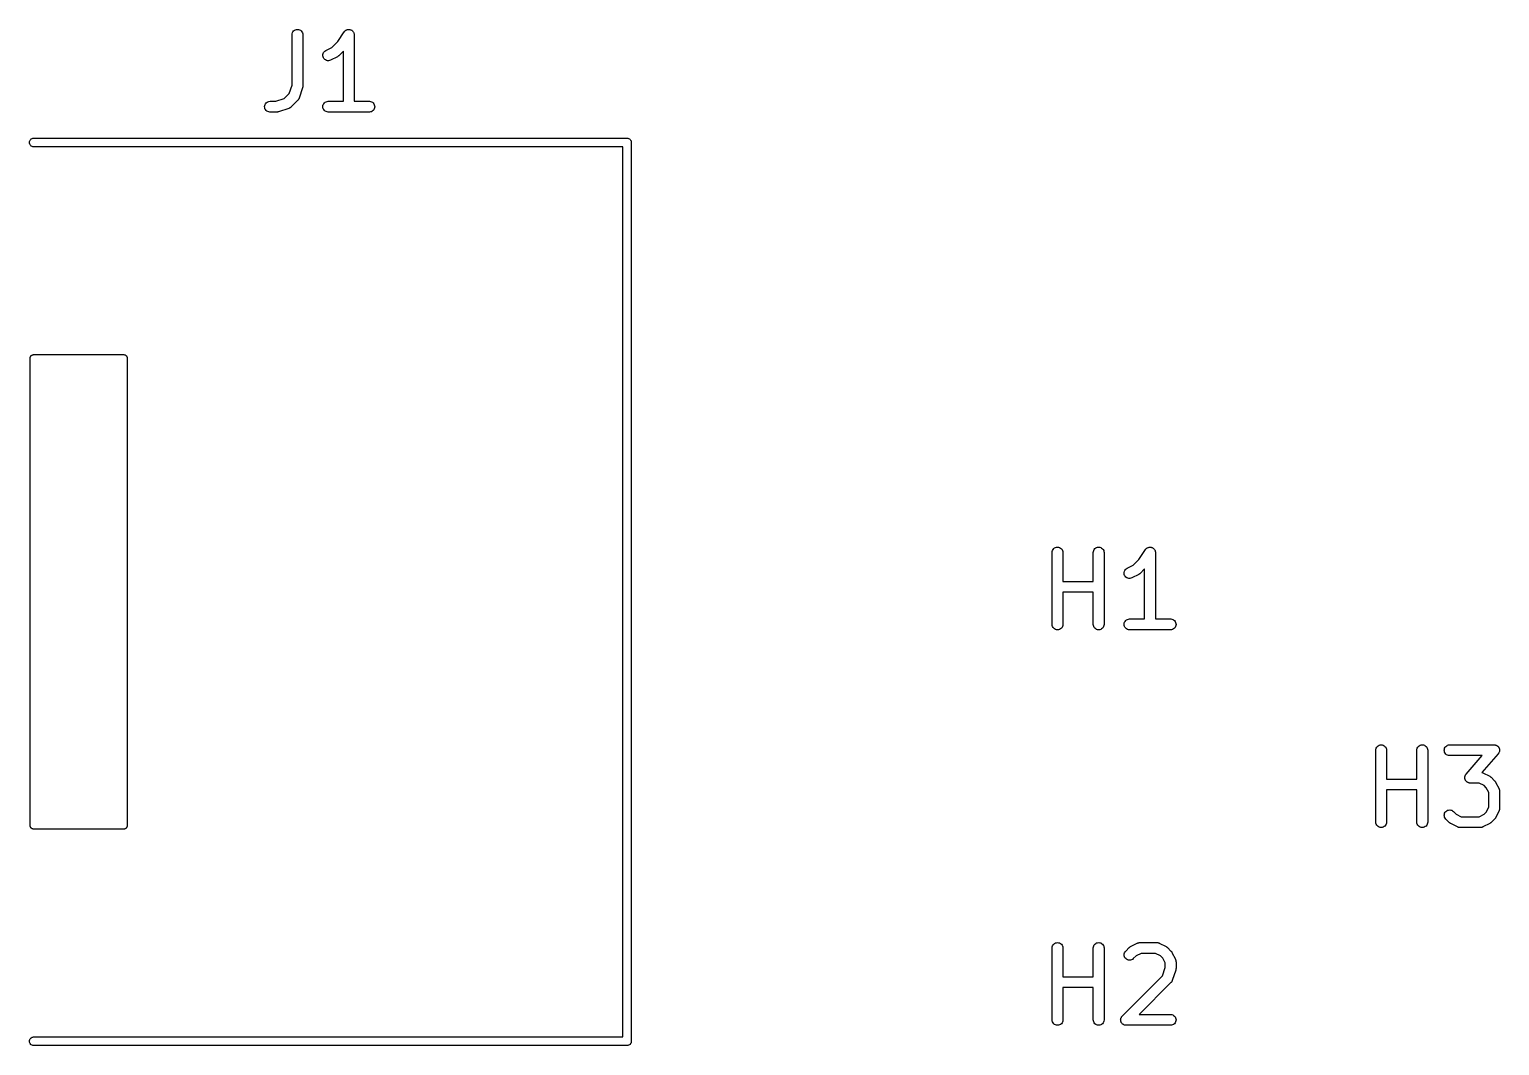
# Model space of a CAD drawing. Extents: x 99.9 to 143.6, y -108.5 to -92.2.
# Drawn here: x 99.94 to 120.39, y -106.31 to -92.18 of the extents above; entities that cross this region are included whole.
import ezdxf

# ---------------------------------------------------------------- set-up
doc = ezdxf.new("R2010")
doc.units = 0
doc.header["$MEASUREMENT"] = 0
doc.layers.add('BLACK', color=7, linetype='CONTINUOUS')

msp = doc.modelspace()

# ---------------------------------------------------------------- linework, layer by layer
at = {"layer": 'BLACK', "linetype": 'CONTINUOUS'}
for p, q in [((103.605, -92.21), (103.614, -92.1988)), ((103.614, -92.1988), (103.626, -92.1896)), ((103.626, -92.1896), (103.639, -92.1828)), ((103.639, -92.1828), (103.653, -92.1787)), ((103.653, -92.1787), (103.667, -92.1774)), ((103.667, -92.1774), (103.682, -92.1789)), ((103.682, -92.1789), (103.696, -92.1832)), ((103.696, -92.1832), (103.709, -92.1902)), ((103.709, -92.1902), (103.72, -92.1995)), ((103.72, -92.1995), (103.729, -92.2109)), ((104.319, -92.2099), (104.324, -92.2043)), ((104.324, -92.2043), (104.328, -92.1988)), ((104.328, -92.1988), (104.329, -92.1988)), ((104.329, -92.1987), (104.334, -92.194)), ((104.329, -92.1988), (104.329, -92.1987)), ((104.334, -92.194), (104.34, -92.1896)), ((104.34, -92.1896), (104.347, -92.186)), ((104.34, -92.1896), (104.34, -92.1896)), ((104.34, -92.1896), (104.34, -92.1896)), ((104.347, -92.186), (104.353, -92.1828)), ((104.353, -92.1828), (104.36, -92.1807)), ((104.353, -92.1828), (104.353, -92.1828)), ((104.353, -92.1828), (104.353, -92.1828)), ((104.36, -92.1807), (104.367, -92.1787)), ((104.367, -92.1787), (104.374, -92.178)), ((104.367, -92.1787), (104.367, -92.1787)), ((104.367, -92.1787), (104.367, -92.1787)), ((104.374, -92.178), (104.381, -92.1774)), ((104.381, -92.1774), (104.382, -92.1774)), ((104.382, -92.1774), (104.382, -92.1774)), ((104.382, -92.1774), (104.389, -92.1782)), ((104.389, -92.1782), (104.396, -92.1789)), ((104.396, -92.1789), (104.396, -92.1789)), ((104.396, -92.1789), (104.396, -92.1789)), ((104.396, -92.1789), (104.404, -92.1812)), ((104.404, -92.1812), (104.41, -92.1832)), ((104.41, -92.1832), (104.41, -92.1833)), ((104.41, -92.1833), (104.41, -92.1833)), ((104.41, -92.1833), (104.417, -92.1868)), ((104.417, -92.1868), (104.423, -92.1902)), ((104.423, -92.1902), (104.423, -92.1902)), ((104.423, -92.1902), (104.423, -92.1903)), ((104.423, -92.1903), (104.429, -92.1949)), ((104.429, -92.1949), (104.434, -92.1995)), ((104.434, -92.1995), (104.434, -92.1996)), ((104.434, -92.1996), (104.434, -92.1996)), ((104.434, -92.1996), (104.439, -92.2056)), ((104.439, -92.2056), (104.443, -92.2109)), ((103.592, -92.2513), (103.593, -92.2368)), ((103.592, -92.2524), (103.592, -92.2513)), ((103.592, -92.9545), (103.592, -92.2524)), ((103.593, -92.2368), (103.598, -92.2228)), ((103.598, -92.2228), (103.605, -92.21)), ((103.729, -92.2109), (103.736, -92.2238)), ((103.736, -92.2238), (103.74, -92.2378)), ((103.74, -92.2378), (103.742, -92.2524)), ((103.742, -92.2524), (103.742, -92.9667)), ((104.146, -92.4288), (104.227, -92.3475)), ((104.227, -92.3475), (104.319, -92.2108)), ((104.319, -92.21), (104.319, -92.2099)), ((104.319, -92.2108), (104.319, -92.21)), ((104.319, -92.21), (104.319, -92.21)), ((104.319, -92.21), (104.319, -92.21)), ((104.443, -92.2109), (104.443, -92.2109)), ((104.443, -92.2109), (104.443, -92.211)), ((104.443, -92.211), (104.447, -92.2179)), ((104.447, -92.2179), (104.45, -92.2238)), ((104.45, -92.2238), (104.45, -92.2239)), ((104.45, -92.2239), (104.45, -92.2239)), ((104.45, -92.2239), (104.453, -92.2311)), ((104.453, -92.2311), (104.455, -92.2378)), ((104.455, -92.2378), (104.455, -92.2379)), ((104.455, -92.2379), (104.455, -92.2379)), ((104.455, -92.2379), (104.455, -92.2453)), ((104.455, -92.2453), (104.456, -92.2524)), ((104.456, -92.2524), (104.456, -93.1774)), ((104.02, -92.543), (104.021, -92.5284)), ((104.023, -92.5575), (104.02, -92.543)), ((104.021, -92.5284), (104.024, -92.5141)), ((104.028, -92.5712), (104.023, -92.5575)), ((104.024, -92.5141), (104.03, -92.5008)), ((104.036, -92.5836), (104.028, -92.5712)), ((104.03, -92.5008), (104.039, -92.4889)), ((104.046, -92.5943), (104.036, -92.5836)), ((104.039, -92.4889), (104.049, -92.4788)), ((104.057, -92.6029), (104.046, -92.5943)), ((104.049, -92.4788), (104.062, -92.471)), ((104.071, -92.609), (104.057, -92.6029)), ((104.062, -92.471), (104.146, -92.4288)), ((104.085, -92.6124), (104.071, -92.609)), ((104.1, -92.613), (104.085, -92.6124)), ((104.114, -92.6107), (104.1, -92.613)), ((104.128, -92.6056), (104.114, -92.6107)), ((104.129, -92.6052), (104.128, -92.6056)), ((104.224, -92.5576), (104.129, -92.6052)), ((104.228, -92.5553), (104.224, -92.5576)), ((104.231, -92.5534), (104.228, -92.5553)), ((104.234, -92.5514), (104.231, -92.5534)), ((104.236, -92.5498), (104.234, -92.5514)), ((104.239, -92.5469), (104.236, -92.5498)), ((104.243, -92.5442), (104.239, -92.5469)), ((104.244, -92.5435), (104.243, -92.5442)), ((104.306, -92.4811), (104.244, -92.5435)), ((104.306, -93.1774), (104.306, -92.4811)), ((103.553, -93.069), (103.592, -92.9545)), ((103.738, -92.9904), (103.69, -93.1332)), ((103.739, -92.9863), (103.738, -92.9904)), ((103.74, -92.9823), (103.739, -92.9863)), ((103.741, -92.9761), (103.74, -92.9792)), ((103.74, -92.9792), (103.74, -92.9823)), ((103.742, -92.9677), (103.741, -92.9719)), ((103.741, -92.9719), (103.741, -92.9761)), ((103.742, -92.9667), (103.742, -92.9677)), ((103.212, -93.2373), (103.217, -93.2233)), ((103.217, -93.2233), (103.224, -93.2104)), ((103.224, -93.2104), (103.233, -93.1992)), ((103.233, -93.1992), (103.244, -93.1899)), ((103.244, -93.1899), (103.257, -93.183)), ((103.257, -93.183), (103.271, -93.1788)), ((103.271, -93.1788), (103.286, -93.1774)), ((103.286, -93.1774), (103.369, -93.1774)), ((103.369, -93.1774), (103.483, -93.1392)), ((103.483, -93.1392), (103.553, -93.069)), ((103.672, -93.1626), (103.577, -93.2578)), ((103.673, -93.1609), (103.672, -93.1626)), ((103.675, -93.1594), (103.673, -93.1609)), ((103.678, -93.1552), (103.675, -93.1594)), ((103.681, -93.1512), (103.678, -93.1552)), ((103.682, -93.1493), (103.681, -93.1512)), ((103.684, -93.1475), (103.682, -93.1493)), ((103.686, -93.1429), (103.684, -93.1475)), ((103.688, -93.1383), (103.686, -93.1429)), ((103.689, -93.1362), (103.688, -93.1383)), ((103.69, -93.1342), (103.689, -93.1362)), ((103.69, -93.1332), (103.69, -93.1342)), ((104.022, -93.2373), (104.026, -93.2233)), ((104.026, -93.2233), (104.033, -93.2104)), ((104.033, -93.2104), (104.042, -93.1992)), ((104.042, -93.1992), (104.054, -93.1899)), ((104.054, -93.1899), (104.067, -93.183)), ((104.067, -93.183), (104.081, -93.1788)), ((104.081, -93.1788), (104.095, -93.1774)), ((104.095, -93.1774), (104.306, -93.1774)), ((104.456, -93.1774), (104.667, -93.1774)), ((104.667, -93.1774), (104.668, -93.1774)), ((104.668, -93.1774), (104.682, -93.179)), ((104.682, -93.179), (104.696, -93.1834)), ((104.696, -93.1834), (104.709, -93.1905)), ((104.709, -93.1905), (104.72, -93.1999)), ((104.72, -93.1999), (104.729, -93.2113)), ((104.729, -93.2113), (104.736, -93.2243)), ((104.736, -93.2243), (104.74, -93.2383)), ((103.211, -93.2519), (103.212, -93.2373)), ((103.212, -93.2664), (103.211, -93.2519)), ((103.216, -93.2805), (103.212, -93.2664)), ((103.223, -93.2934), (103.216, -93.2805)), ((103.232, -93.3049), (103.223, -93.2934)), ((103.243, -93.3143), (103.232, -93.3049)), ((103.256, -93.3213), (103.243, -93.3143)), ((103.27, -93.3257), (103.256, -93.3213)), ((103.285, -93.3274), (103.27, -93.3257)), ((103.286, -93.3274), (103.285, -93.3274)), ((103.381, -93.3274), (103.286, -93.3274)), ((103.385, -93.327), (103.381, -93.3274)), ((103.389, -93.3269), (103.385, -93.327)), ((103.392, -93.3263), (103.389, -93.3269)), ((103.396, -93.326), (103.392, -93.3263)), ((103.4, -93.3247), (103.396, -93.326)), ((103.404, -93.3239), (103.4, -93.3247)), ((103.405, -93.3235), (103.404, -93.3239)), ((103.548, -93.2759), (103.405, -93.3235)), ((103.55, -93.275), (103.548, -93.2759)), ((103.552, -93.2744), (103.55, -93.275)), ((103.556, -93.272), (103.552, -93.2744)), ((103.561, -93.27), (103.556, -93.272)), ((103.563, -93.2687), (103.561, -93.27)), ((103.565, -93.2677), (103.563, -93.2687)), ((103.569, -93.2645), (103.565, -93.2677)), ((103.573, -93.2615), (103.569, -93.2645)), ((103.574, -93.2599), (103.573, -93.2615)), ((103.576, -93.2585), (103.574, -93.2599)), ((103.577, -93.2578), (103.576, -93.2585)), ((104.02, -93.2519), (104.022, -93.2373)), ((104.022, -93.2664), (104.02, -93.2519)), ((104.026, -93.2805), (104.022, -93.2664)), ((104.032, -93.2934), (104.026, -93.2805)), ((104.042, -93.3049), (104.032, -93.2934)), ((104.053, -93.3143), (104.042, -93.3049)), ((104.066, -93.3213), (104.053, -93.3143)), ((104.08, -93.3257), (104.066, -93.3213)), ((104.094, -93.3274), (104.08, -93.3257)), ((104.095, -93.3274), (104.094, -93.3274)), ((104.667, -93.3274), (104.095, -93.3274)), ((104.681, -93.326), (104.667, -93.3274)), ((104.695, -93.3217), (104.681, -93.326)), ((104.708, -93.3148), (104.695, -93.3217)), ((104.72, -93.3056), (104.708, -93.3148)), ((104.729, -93.2943), (104.72, -93.3056)), ((104.736, -93.2814), (104.729, -93.2943)), ((104.74, -93.2675), (104.736, -93.2814)), ((104.74, -93.2383), (104.742, -93.2529)), ((104.742, -93.2529), (104.74, -93.2675)), ((99.9397, -93.75), (99.9409, -93.7382)), ((99.9409, -93.7618), (99.9397, -93.75)), ((99.9409, -93.7382), (99.9443, -93.7269)), ((99.9443, -93.7731), (99.9409, -93.7618)), ((99.9443, -93.7269), (99.9499, -93.7165)), ((99.9499, -93.7835), (99.9443, -93.7731)), ((99.9499, -93.7165), (99.9574, -93.7074)), ((99.9574, -93.7926), (99.9499, -93.7835)), ((99.9574, -93.7074), (99.9665, -93.6999)), ((99.9665, -93.8001), (99.9574, -93.7926)), ((99.9665, -93.6999), (99.9769, -93.6943)), ((99.9769, -93.8057), (99.9665, -93.8001)), ((99.9769, -93.6943), (99.9882, -93.6909)), ((99.9882, -93.8091), (99.9769, -93.8057)), ((99.9882, -93.6909), (99.9971, -93.69)), ((99.9971, -93.81), (99.9882, -93.8091)), ((99.9971, -93.69), (108.247, -93.69)), ((108.19, -93.81), (99.9971, -93.81)), ((108.19, -106.19), (108.19, -93.81)), ((108.247, -93.69), (108.25, -93.6897)), ((108.25, -93.6897), (108.253, -93.69)), ((108.253, -93.69), (108.253, -93.69)), ((108.253, -93.69), (108.262, -93.6909)), ((108.262, -93.6909), (108.273, -93.6943)), ((108.273, -93.6943), (108.283, -93.6999)), ((108.283, -93.6999), (108.293, -93.7074)), ((108.293, -93.7074), (108.3, -93.7165)), ((108.3, -93.7165), (108.306, -93.7269)), ((108.306, -93.7269), (108.309, -93.7382)), ((108.309, -93.7382), (108.31, -93.75)), ((108.31, -93.75), (108.31, -93.7529)), ((108.31, -93.7529), (108.31, -106.247)), ((99.9726, -96.7082), (99.9767, -96.706)), ((99.9767, -96.706), (99.9809, -96.7038)), ((99.9809, -96.7038), (99.9811, -96.7037)), ((99.9811, -96.7037), (99.9813, -96.7036)), ((99.9813, -96.7036), (99.9857, -96.7023)), ((99.9857, -96.7023), (99.9903, -96.701)), ((99.9903, -96.701), (99.9905, -96.7009)), ((99.9905, -96.7009), (99.9906, -96.7009)), ((99.9906, -96.7009), (99.9953, -96.7005)), ((99.9953, -96.7005), (100, -96.7)), ((100, -96.7), (101.25, -96.7)), ((101.25, -96.7), (101.25, -96.7)), ((101.25, -96.7), (101.25, -96.7)), ((101.25, -96.7), (101.251, -96.7)), ((101.25, -96.7), (101.25, -96.7)), ((101.251, -96.7), (101.255, -96.7005)), ((101.255, -96.7005), (101.26, -96.701)), ((101.26, -96.701), (101.26, -96.7011)), ((101.26, -96.7011), (101.26, -96.7011)), ((101.26, -96.7011), (101.265, -96.7025)), ((101.265, -96.7025), (101.269, -96.7039)), ((101.269, -96.7039), (101.27, -96.704)), ((101.27, -96.704), (101.27, -96.704)), ((101.27, -96.704), (101.274, -96.7063)), ((99.95, -96.7493), (99.9505, -96.7447)), ((99.95, -96.7496), (99.95, -96.7493)), ((99.95, -96.7497), (99.95, -96.7496)), ((99.95, -96.75), (99.95, -96.7497)), ((99.95, -96.7497), (99.95, -96.7497)), ((99.95, -103.25), (99.95, -96.75)), ((99.9505, -96.7447), (99.951, -96.7399)), ((99.951, -96.7399), (99.9511, -96.7398)), ((99.9511, -96.7396), (99.9525, -96.7351)), ((99.9511, -96.7398), (99.9511, -96.7396)), ((99.9525, -96.7351), (99.9539, -96.7306)), ((99.9539, -96.7306), (99.954, -96.7305)), ((99.954, -96.7303), (99.9563, -96.7262)), ((99.954, -96.7305), (99.954, -96.7303)), ((99.9563, -96.7262), (99.9585, -96.722)), ((99.9585, -96.722), (99.9587, -96.7219)), ((99.9587, -96.7218), (99.9617, -96.7182)), ((99.9587, -96.7219), (99.9587, -96.7218)), ((99.9617, -96.7182), (99.9648, -96.7145)), ((99.9648, -96.7145), (99.9649, -96.7144)), ((99.9649, -96.7144), (99.965, -96.7143)), ((99.965, -96.7143), (99.9686, -96.7114)), ((99.9686, -96.7114), (99.9723, -96.7084)), ((99.9723, -96.7084), (99.9725, -96.7083)), ((99.9725, -96.7083), (99.9726, -96.7082)), ((101.274, -96.7063), (101.278, -96.7085)), ((101.278, -96.7085), (101.278, -96.7087)), ((101.278, -96.7087), (101.278, -96.7087)), ((101.278, -96.7087), (101.282, -96.7117)), ((101.282, -96.7117), (101.285, -96.7148)), ((101.285, -96.7148), (101.286, -96.7149)), ((101.286, -96.7149), (101.286, -96.715)), ((101.286, -96.715), (101.289, -96.7186)), ((101.289, -96.7186), (101.292, -96.7223)), ((101.292, -96.7223), (101.292, -96.7225)), ((101.292, -96.7225), (101.292, -96.7226)), ((101.292, -96.7226), (101.294, -96.7267)), ((101.294, -96.7267), (101.296, -96.7309)), ((101.296, -96.7309), (101.296, -96.7311)), ((101.296, -96.7311), (101.296, -96.7313)), ((101.296, -96.7313), (101.298, -96.7357)), ((101.298, -96.7357), (101.299, -96.7403)), ((101.299, -96.7403), (101.299, -96.7405)), ((101.299, -96.7405), (101.299, -96.7406)), ((101.299, -96.7406), (101.3, -96.7453)), ((101.3, -96.7453), (101.3, -96.75)), ((101.3, -96.75), (101.3, -103.25)), ((114.163, -99.4513), (114.165, -99.4368)), ((114.163, -99.4524), (114.163, -99.4513)), ((114.163, -100.452), (114.163, -99.4524)), ((114.165, -99.4368), (114.169, -99.4228)), ((114.169, -99.4228), (114.176, -99.41)), ((114.176, -99.41), (114.186, -99.3988)), ((114.186, -99.3988), (114.197, -99.3896)), ((114.197, -99.3896), (114.21, -99.3828)), ((114.21, -99.3828), (114.224, -99.3787)), ((114.224, -99.3787), (114.239, -99.3774)), ((114.239, -99.3774), (114.253, -99.3789)), ((114.253, -99.3789), (114.267, -99.3832)), ((114.267, -99.3832), (114.28, -99.3902)), ((114.28, -99.3902), (114.291, -99.3995)), ((114.291, -99.3995), (114.301, -99.4109)), ((114.301, -99.4109), (114.307, -99.4238)), ((114.307, -99.4238), (114.312, -99.4378)), ((114.312, -99.4378), (114.313, -99.4524)), ((114.313, -99.4524), (114.313, -99.8536)), ((114.735, -99.4513), (114.736, -99.4368)), ((114.735, -99.4524), (114.735, -99.4513)), ((114.735, -99.8536), (114.735, -99.4524)), ((114.736, -99.4368), (114.741, -99.4228)), ((114.741, -99.4228), (114.748, -99.41)), ((114.748, -99.41), (114.757, -99.3988)), ((114.757, -99.3988), (114.768, -99.3896)), ((114.768, -99.3896), (114.781, -99.3828)), ((114.781, -99.3828), (114.795, -99.3787)), ((114.795, -99.3787), (114.81, -99.3774)), ((114.81, -99.3774), (114.825, -99.3789)), ((114.825, -99.3789), (114.839, -99.3832)), ((114.839, -99.3832), (114.851, -99.3902)), ((114.851, -99.3902), (114.863, -99.3995)), ((114.863, -99.3995), (114.872, -99.4109)), ((114.872, -99.4109), (114.879, -99.4238)), ((114.879, -99.4238), (114.883, -99.4378)), ((114.883, -99.4378), (114.885, -99.4524)), ((114.885, -99.4524), (114.885, -100.452)), ((115.289, -99.6288), (115.37, -99.5475)), ((115.37, -99.5475), (115.461, -99.4108)), ((115.461, -99.4108), (115.462, -99.41)), ((115.462, -99.4099), (115.467, -99.4043)), ((115.462, -99.41), (115.462, -99.4099)), ((115.462, -99.41), (115.462, -99.41)), ((115.462, -99.41), (115.462, -99.41)), ((115.467, -99.4043), (115.471, -99.3988)), ((115.471, -99.3987), (115.477, -99.394)), ((115.471, -99.3988), (115.471, -99.3987)), ((115.471, -99.3988), (115.471, -99.3988)), ((115.477, -99.394), (115.483, -99.3896)), ((115.483, -99.3896), (115.49, -99.386)), ((115.483, -99.3896), (115.483, -99.3896)), ((115.483, -99.3896), (115.483, -99.3896)), ((115.49, -99.386), (115.496, -99.3828)), ((115.496, -99.3828), (115.503, -99.3807)), ((115.496, -99.3828), (115.496, -99.3828)), ((115.496, -99.3828), (115.496, -99.3828)), ((115.503, -99.3807), (115.51, -99.3787)), ((115.51, -99.3787), (115.517, -99.378)), ((115.51, -99.3787), (115.51, -99.3787)), ((115.51, -99.3787), (115.51, -99.3787)), ((115.517, -99.378), (115.524, -99.3774)), ((115.524, -99.3774), (115.524, -99.3774)), ((115.524, -99.3774), (115.532, -99.3782)), ((115.524, -99.3774), (115.524, -99.3774)), ((115.532, -99.3782), (115.539, -99.3789)), ((115.539, -99.3789), (115.539, -99.3789)), ((115.539, -99.3789), (115.539, -99.3789)), ((115.539, -99.3789), (115.546, -99.3812)), ((115.546, -99.3812), (115.553, -99.3832)), ((115.553, -99.3832), (115.553, -99.3833)), ((115.553, -99.3833), (115.553, -99.3833)), ((115.553, -99.3833), (115.56, -99.3868)), ((115.56, -99.3868), (115.566, -99.3902)), ((115.566, -99.3902), (115.566, -99.3902)), ((115.566, -99.3902), (115.566, -99.3903)), ((115.566, -99.3903), (115.571, -99.3949)), ((115.571, -99.3949), (115.577, -99.3995)), ((115.577, -99.3995), (115.577, -99.3996)), ((115.577, -99.3996), (115.577, -99.3996)), ((115.577, -99.3996), (115.582, -99.4056)), ((115.582, -99.4056), (115.586, -99.4109)), ((115.586, -99.4109), (115.586, -99.4109)), ((115.586, -99.4109), (115.586, -99.411)), ((115.586, -99.411), (115.59, -99.4179)), ((115.59, -99.4179), (115.593, -99.4238)), ((115.593, -99.4238), (115.593, -99.4239)), ((115.593, -99.4239), (115.593, -99.4239)), ((115.593, -99.4239), (115.595, -99.4311)), ((115.595, -99.4311), (115.597, -99.4378)), ((115.597, -99.4378), (115.597, -99.4379)), ((115.597, -99.4379), (115.597, -99.4379)), ((115.597, -99.4379), (115.598, -99.4453)), ((115.598, -99.4453), (115.599, -99.4524)), ((115.599, -99.4524), (115.599, -100.377)), ((115.163, -99.743), (115.164, -99.7284)), ((115.166, -99.7575), (115.163, -99.743)), ((115.164, -99.7284), (115.167, -99.7141)), ((115.171, -99.7712), (115.166, -99.7575)), ((115.167, -99.7141), (115.173, -99.7008)), ((115.178, -99.7836), (115.171, -99.7712)), ((115.173, -99.7008), (115.182, -99.6889)), ((115.182, -99.6889), (115.192, -99.6788)), ((115.192, -99.6788), (115.205, -99.671)), ((115.205, -99.671), (115.289, -99.6288)), ((115.367, -99.7576), (115.272, -99.8052)), ((115.37, -99.7553), (115.367, -99.7576)), ((115.374, -99.7534), (115.37, -99.7553)), ((115.377, -99.7514), (115.374, -99.7534)), ((115.379, -99.7498), (115.377, -99.7514)), ((115.382, -99.7469), (115.379, -99.7498)), ((115.386, -99.7442), (115.382, -99.7469)), ((115.449, -99.6811), (115.386, -99.7435)), ((115.386, -99.7435), (115.386, -99.7442)), ((115.449, -100.377), (115.449, -99.6811)), ((114.313, -99.8536), (114.735, -99.8536)), ((115.188, -99.7943), (115.178, -99.7836)), ((115.2, -99.8029), (115.188, -99.7943)), ((115.214, -99.809), (115.2, -99.8029)), ((115.228, -99.8124), (115.214, -99.809)), ((115.242, -99.813), (115.228, -99.8124)), ((115.257, -99.8107), (115.242, -99.813)), ((115.271, -99.8056), (115.257, -99.8107)), ((115.272, -99.8052), (115.271, -99.8056)), ((114.735, -100.004), (114.313, -100.004)), ((114.313, -100.004), (114.313, -100.452)), ((114.735, -100.452), (114.735, -100.004)), ((115.197, -100.39), (115.21, -100.383)), ((115.21, -100.383), (115.224, -100.379)), ((115.224, -100.379), (115.238, -100.377)), ((115.238, -100.377), (115.449, -100.377)), ((115.599, -100.377), (115.81, -100.377)), ((115.81, -100.377), (115.811, -100.377)), ((115.811, -100.377), (115.825, -100.379)), ((115.825, -100.379), (115.839, -100.383)), ((115.839, -100.383), (115.852, -100.39)), ((114.165, -100.467), (114.163, -100.452)), ((114.169, -100.481), (114.165, -100.467)), ((114.176, -100.494), (114.169, -100.481)), ((114.185, -100.505), (114.176, -100.494)), ((114.196, -100.515), (114.185, -100.505)), ((114.209, -100.522), (114.196, -100.515)), ((114.223, -100.526), (114.209, -100.522)), ((114.238, -100.527), (114.223, -100.526)), ((114.252, -100.526), (114.238, -100.527)), ((114.266, -100.522), (114.252, -100.526)), ((114.279, -100.515), (114.266, -100.522)), ((114.291, -100.506), (114.279, -100.515)), ((114.3, -100.495), (114.291, -100.506)), ((114.307, -100.482), (114.3, -100.495)), ((114.311, -100.468), (114.307, -100.482)), ((114.313, -100.453), (114.311, -100.468)), ((114.313, -100.452), (114.313, -100.453)), ((114.736, -100.467), (114.735, -100.452)), ((114.74, -100.481), (114.736, -100.467)), ((114.747, -100.494), (114.74, -100.481)), ((114.756, -100.505), (114.747, -100.494)), ((114.768, -100.515), (114.756, -100.505)), ((114.78, -100.522), (114.768, -100.515)), ((114.794, -100.526), (114.78, -100.522)), ((114.809, -100.527), (114.794, -100.526)), ((114.824, -100.526), (114.809, -100.527)), ((114.838, -100.522), (114.824, -100.526)), ((114.851, -100.515), (114.838, -100.522)), ((114.862, -100.506), (114.851, -100.515)), ((114.871, -100.495), (114.862, -100.506)), ((114.878, -100.482), (114.871, -100.495)), ((114.883, -100.468), (114.878, -100.482)), ((114.885, -100.453), (114.883, -100.468)), ((114.885, -100.452), (114.885, -100.453)), ((115.163, -100.452), (115.165, -100.437)), ((115.164, -100.466), (115.163, -100.452)), ((115.169, -100.48), (115.164, -100.466)), ((115.165, -100.437), (115.169, -100.423)), ((115.169, -100.423), (115.176, -100.41)), ((115.175, -100.493), (115.169, -100.48)), ((115.185, -100.505), (115.175, -100.493)), ((115.176, -100.41), (115.185, -100.399)), ((115.185, -100.399), (115.197, -100.39)), ((115.196, -100.514), (115.185, -100.505)), ((115.209, -100.521), (115.196, -100.514)), ((115.223, -100.526), (115.209, -100.521)), ((115.237, -100.527), (115.223, -100.526)), ((115.238, -100.527), (115.237, -100.527)), ((115.81, -100.527), (115.238, -100.527)), ((115.824, -100.526), (115.81, -100.527)), ((115.838, -100.522), (115.824, -100.526)), ((115.851, -100.515), (115.838, -100.522)), ((115.862, -100.506), (115.851, -100.515)), ((115.852, -100.39), (115.863, -100.4)), ((115.872, -100.494), (115.862, -100.506)), ((115.863, -100.4), (115.872, -100.411)), ((115.872, -100.411), (115.879, -100.424)), ((115.879, -100.481), (115.872, -100.494)), ((115.879, -100.424), (115.883, -100.438)), ((115.883, -100.467), (115.879, -100.481)), ((115.883, -100.438), (115.885, -100.453)), ((115.885, -100.453), (115.883, -100.467)), ((118.663, -102.201), (118.665, -102.187)), ((118.663, -102.202), (118.663, -102.201)), ((118.663, -103.202), (118.663, -102.202)), ((118.665, -102.187), (118.669, -102.173)), ((118.669, -102.173), (118.676, -102.16)), ((118.676, -102.16), (118.686, -102.149)), ((118.686, -102.149), (118.697, -102.14)), ((118.697, -102.14), (118.71, -102.133)), ((118.71, -102.133), (118.724, -102.129)), ((118.724, -102.129), (118.739, -102.127)), ((118.739, -102.127), (118.753, -102.129)), ((118.753, -102.129), (118.767, -102.133)), ((118.767, -102.133), (118.78, -102.14)), ((118.78, -102.14), (118.791, -102.15)), ((118.791, -102.15), (118.801, -102.161)), ((118.801, -102.161), (118.807, -102.174)), ((118.807, -102.174), (118.812, -102.188)), ((118.812, -102.188), (118.813, -102.202)), ((118.813, -102.202), (118.813, -102.604)), ((119.235, -102.201), (119.236, -102.187)), ((119.235, -102.202), (119.235, -102.201)), ((119.235, -102.604), (119.235, -102.202)), ((119.236, -102.187), (119.241, -102.173)), ((119.241, -102.173), (119.248, -102.16)), ((119.248, -102.16), (119.257, -102.149)), ((119.257, -102.149), (119.268, -102.14)), ((119.268, -102.14), (119.281, -102.133)), ((119.281, -102.133), (119.295, -102.129)), ((119.295, -102.129), (119.31, -102.127)), ((119.31, -102.127), (119.325, -102.129)), ((119.325, -102.129), (119.339, -102.133)), ((119.339, -102.133), (119.351, -102.14)), ((119.351, -102.14), (119.363, -102.15)), ((119.363, -102.15), (119.372, -102.161)), ((119.372, -102.161), (119.379, -102.174)), ((119.379, -102.174), (119.383, -102.188)), ((119.383, -102.188), (119.385, -102.202)), ((119.385, -102.202), (119.385, -103.202)), ((119.615, -102.202), (119.617, -102.187)), ((119.617, -102.216), (119.615, -102.202)), ((119.617, -102.187), (119.621, -102.173)), ((119.621, -102.23), (119.617, -102.216)), ((119.621, -102.173), (119.628, -102.16)), ((119.628, -102.16), (119.638, -102.149)), ((119.638, -102.149), (119.649, -102.14)), ((119.649, -102.14), (119.662, -102.133)), ((119.662, -102.133), (119.676, -102.129)), ((119.676, -102.129), (119.69, -102.127)), ((119.69, -102.127), (120.31, -102.127)), ((120.31, -102.127), (120.311, -102.127)), ((120.311, -102.127), (120.315, -102.128)), ((120.315, -102.128), (120.32, -102.128)), ((120.32, -102.128), (120.323, -102.129)), ((120.323, -102.129), (120.325, -102.129)), ((120.325, -102.129), (120.33, -102.13)), ((120.33, -102.13), (120.334, -102.132)), ((120.334, -102.132), (120.337, -102.133)), ((120.337, -102.133), (120.339, -102.133)), ((120.339, -102.133), (120.343, -102.136)), ((120.343, -102.136), (120.347, -102.138)), ((120.347, -102.138), (120.35, -102.139)), ((120.35, -102.139), (120.352, -102.14)), ((120.352, -102.14), (120.355, -102.144)), ((120.355, -102.144), (120.359, -102.146)), ((120.359, -102.146), (120.361, -102.148)), ((120.361, -102.148), (120.363, -102.15)), ((120.363, -102.15), (120.366, -102.154)), ((120.366, -102.154), (120.369, -102.157)), ((120.369, -102.157), (120.371, -102.159)), ((120.371, -102.159), (120.372, -102.161)), ((120.372, -102.161), (120.374, -102.165)), ((120.374, -102.165), (120.377, -102.169)), ((120.377, -102.169), (120.378, -102.172)), ((120.378, -102.172), (120.379, -102.174)), ((120.379, -102.174), (120.38, -102.179)), ((120.38, -102.179), (120.382, -102.183)), ((120.382, -102.222), (120.381, -102.227)), ((120.382, -102.183), (120.382, -102.186)), ((120.382, -102.186), (120.383, -102.188)), ((120.383, -102.217), (120.382, -102.222)), ((120.383, -102.188), (120.384, -102.193)), ((120.384, -102.212), (120.383, -102.215)), ((120.383, -102.215), (120.383, -102.217)), ((120.384, -102.193), (120.384, -102.198)), ((120.384, -102.198), (120.384, -102.2)), ((120.384, -102.2), (120.385, -102.203)), ((120.385, -102.203), (120.384, -102.208)), ((120.384, -102.208), (120.384, -102.212)), ((119.628, -102.243), (119.621, -102.23)), ((119.637, -102.255), (119.628, -102.243)), ((119.648, -102.264), (119.637, -102.255)), ((119.661, -102.271), (119.648, -102.264)), ((119.675, -102.276), (119.661, -102.271)), ((119.689, -102.277), (119.675, -102.276)), ((119.69, -102.277), (119.689, -102.277)), ((120.144, -102.277), (119.69, -102.277)), ((119.92, -102.534), (120.144, -102.277)), ((120.366, -102.252), (120.139, -102.511)), ((120.369, -102.248), (120.366, -102.252)), ((120.372, -102.244), (120.369, -102.248)), ((120.373, -102.242), (120.372, -102.244)), ((120.374, -102.24), (120.373, -102.242)), ((120.376, -102.236), (120.374, -102.24)), ((120.379, -102.231), (120.376, -102.236)), ((120.381, -102.227), (120.379, -102.229)), ((120.379, -102.229), (120.379, -102.231)), ((118.813, -102.604), (119.235, -102.604)), ((119.901, -102.583), (119.902, -102.578)), ((119.901, -102.585), (119.901, -102.583)), ((119.901, -102.588), (119.901, -102.585)), ((119.902, -102.593), (119.901, -102.588)), ((119.902, -102.571), (119.903, -102.568)), ((119.902, -102.573), (119.902, -102.571)), ((119.902, -102.578), (119.902, -102.573)), ((119.903, -102.597), (119.902, -102.593)), ((119.903, -102.568), (119.904, -102.564)), ((119.903, -102.6), (119.903, -102.597)), ((119.904, -102.603), (119.903, -102.6)), ((119.904, -102.564), (119.905, -102.559)), ((119.905, -102.607), (119.904, -102.603)), ((119.905, -102.559), (119.906, -102.557)), ((119.907, -102.611), (119.905, -102.607)), ((119.906, -102.557), (119.907, -102.554)), ((119.907, -102.554), (119.909, -102.55)), ((119.908, -102.614), (119.907, -102.611)), ((119.909, -102.616), (119.908, -102.614)), ((119.909, -102.55), (119.911, -102.546)), ((119.911, -102.62), (119.909, -102.616)), ((119.911, -102.546), (119.913, -102.544)), ((119.913, -102.624), (119.911, -102.62)), ((119.913, -102.544), (119.914, -102.541)), ((119.915, -102.626), (119.913, -102.624)), ((119.914, -102.541), (119.917, -102.538)), ((119.916, -102.629), (119.915, -102.626)), ((119.92, -102.632), (119.916, -102.629)), ((119.917, -102.538), (119.92, -102.534)), ((119.923, -102.636), (119.92, -102.632)), ((120.139, -102.511), (120.144, -102.513)), ((120.144, -102.513), (120.149, -102.514)), ((120.149, -102.514), (120.151, -102.515)), ((120.151, -102.515), (120.153, -102.516)), ((120.153, -102.516), (120.248, -102.564)), ((120.248, -102.564), (120.249, -102.564)), ((120.249, -102.564), (120.252, -102.567)), ((120.252, -102.567), (120.256, -102.569)), ((120.256, -102.569), (120.258, -102.571)), ((120.258, -102.571), (120.261, -102.572)), ((120.261, -102.572), (120.264, -102.575)), ((120.264, -102.575), (120.267, -102.578)), ((120.267, -102.578), (120.315, -102.626)), ((120.315, -102.626), (120.316, -102.626)), ((120.316, -102.626), (120.318, -102.63)), ((120.318, -102.63), (120.321, -102.633)), ((120.321, -102.633), (120.323, -102.635)), ((120.323, -102.635), (120.325, -102.638)), ((119.235, -102.754), (118.813, -102.754)), ((118.813, -102.754), (118.813, -103.202)), ((119.235, -103.202), (119.235, -102.754)), ((119.925, -102.637), (119.923, -102.636)), ((119.926, -102.639), (119.925, -102.637)), ((119.93, -102.642), (119.926, -102.639)), ((119.934, -102.645), (119.93, -102.642)), ((119.936, -102.646), (119.934, -102.645)), ((119.938, -102.648), (119.936, -102.646)), ((119.943, -102.65), (119.938, -102.648)), ((119.947, -102.652), (119.943, -102.65)), ((119.949, -102.653), (119.947, -102.652)), ((119.952, -102.654), (119.949, -102.653)), ((119.956, -102.655), (119.952, -102.654)), ((119.961, -102.657), (119.956, -102.655)), ((119.963, -102.657), (119.961, -102.657)), ((119.966, -102.658), (119.963, -102.657)), ((119.97, -102.658), (119.966, -102.658)), ((119.975, -102.658), (119.97, -102.658)), ((119.976, -102.658), (119.975, -102.658)), ((120.101, -102.658), (119.976, -102.658)), ((120.17, -102.693), (120.101, -102.658)), ((120.2, -102.723), (120.17, -102.693)), ((120.235, -102.792), (120.2, -102.723)), ((120.235, -102.994), (120.235, -102.792)), ((120.325, -102.638), (120.327, -102.641)), ((120.327, -102.641), (120.329, -102.645)), ((120.329, -102.645), (120.377, -102.74)), ((120.377, -102.74), (120.377, -102.741)), ((120.377, -102.741), (120.378, -102.743)), ((120.378, -102.743), (120.379, -102.745)), ((120.379, -102.745), (120.38, -102.75)), ((120.38, -102.75), (120.382, -102.755)), ((120.382, -102.755), (120.382, -102.757)), ((120.382, -102.757), (120.383, -102.759)), ((120.383, -102.759), (120.384, -102.764)), ((120.384, -102.764), (120.384, -102.769)), ((120.384, -102.769), (120.384, -102.772)), ((120.384, -102.772), (120.385, -102.774)), ((120.385, -102.774), (120.385, -103.012)), ((119.649, -103.045), (119.662, -103.038)), ((119.662, -103.038), (119.676, -103.034)), ((119.676, -103.034), (119.691, -103.032)), ((119.691, -103.032), (119.705, -103.034)), ((119.705, -103.034), (119.719, -103.038)), ((119.719, -103.038), (119.732, -103.045)), ((120.2, -103.063), (120.235, -102.994)), ((120.378, -103.041), (120.377, -103.043)), ((120.377, -103.043), (120.377, -103.045)), ((120.38, -103.037), (120.378, -103.041)), ((120.382, -103.032), (120.38, -103.037)), ((120.383, -103.027), (120.382, -103.03)), ((120.382, -103.03), (120.382, -103.032)), ((120.384, -103.017), (120.383, -103.022)), ((120.383, -103.022), (120.383, -103.027)), ((120.385, -103.013), (120.384, -103.015)), ((120.384, -103.015), (120.384, -103.017)), ((120.385, -103.012), (120.385, -103.013)), ((118.665, -103.217), (118.663, -103.202)), ((118.669, -103.231), (118.665, -103.217)), ((118.676, -103.244), (118.669, -103.231)), ((118.685, -103.255), (118.676, -103.244)), ((118.8, -103.245), (118.791, -103.256)), ((118.807, -103.232), (118.8, -103.245)), ((118.811, -103.218), (118.807, -103.232)), ((118.813, -103.203), (118.811, -103.218)), ((118.813, -103.202), (118.813, -103.203)), ((119.236, -103.217), (119.235, -103.202)), ((119.24, -103.231), (119.236, -103.217)), ((119.247, -103.244), (119.24, -103.231)), ((119.256, -103.255), (119.247, -103.244)), ((119.371, -103.245), (119.362, -103.256)), ((119.378, -103.232), (119.371, -103.245)), ((119.383, -103.218), (119.378, -103.232)), ((119.385, -103.203), (119.383, -103.218)), ((119.385, -103.202), (119.385, -103.203)), ((119.615, -103.106), (119.617, -103.092)), ((119.617, -103.121), (119.615, -103.106)), ((119.617, -103.092), (119.621, -103.078)), ((119.621, -103.135), (119.617, -103.121)), ((119.621, -103.078), (119.628, -103.065)), ((119.628, -103.148), (119.621, -103.135)), ((119.628, -103.065), (119.638, -103.054)), ((119.637, -103.159), (119.628, -103.148)), ((119.637, -103.16), (119.637, -103.159)), ((119.685, -103.208), (119.637, -103.16)), ((119.638, -103.054), (119.649, -103.045)), ((119.688, -103.21), (119.685, -103.208)), ((119.691, -103.213), (119.688, -103.21)), ((119.694, -103.215), (119.691, -103.213)), ((119.696, -103.217), (119.694, -103.215)), ((119.7, -103.219), (119.696, -103.217)), ((119.704, -103.221), (119.7, -103.219)), ((119.705, -103.222), (119.704, -103.221)), ((119.8, -103.269), (119.705, -103.222)), ((119.732, -103.045), (119.744, -103.054)), ((119.744, -103.054), (119.783, -103.093)), ((119.783, -103.093), (119.851, -103.127)), ((119.851, -103.127), (120.101, -103.127)), ((120.101, -103.127), (120.17, -103.093)), ((120.248, -103.222), (120.153, -103.269)), ((120.17, -103.093), (120.2, -103.063)), ((120.251, -103.22), (120.248, -103.222)), ((120.255, -103.218), (120.251, -103.22)), ((120.258, -103.216), (120.255, -103.218)), ((120.26, -103.214), (120.258, -103.216)), ((120.263, -103.211), (120.26, -103.214)), ((120.267, -103.209), (120.263, -103.211)), ((120.315, -103.16), (120.267, -103.208)), ((120.267, -103.208), (120.267, -103.209)), ((120.318, -103.157), (120.315, -103.16)), ((120.321, -103.154), (120.318, -103.157)), ((120.322, -103.151), (120.321, -103.154)), ((120.324, -103.149), (120.322, -103.151)), ((120.326, -103.145), (120.324, -103.149)), ((120.329, -103.142), (120.326, -103.145)), ((120.377, -103.045), (120.329, -103.141)), ((120.329, -103.141), (120.329, -103.142)), ((99.9505, -103.255), (99.95, -103.25)), ((99.9509, -103.259), (99.9505, -103.255)), ((99.9509, -103.26), (99.9509, -103.259)), ((99.951, -103.26), (99.9509, -103.26)), ((99.9523, -103.264), (99.951, -103.26)), ((99.9536, -103.269), (99.9523, -103.264)), ((99.9537, -103.269), (99.9536, -103.269)), ((99.9538, -103.269), (99.9537, -103.269)), ((99.956, -103.273), (99.9538, -103.269)), ((99.9582, -103.277), (99.956, -103.273)), ((99.9583, -103.278), (99.9582, -103.277)), ((99.9584, -103.278), (99.9583, -103.278)), ((99.9614, -103.281), (99.9584, -103.278)), ((99.9643, -103.285), (99.9614, -103.281)), ((99.9644, -103.285), (99.9643, -103.285)), ((99.9645, -103.285), (99.9644, -103.285)), ((99.9682, -103.288), (99.9645, -103.285)), ((99.9718, -103.291), (99.9682, -103.288)), ((99.9719, -103.291), (99.9718, -103.291)), ((99.972, -103.291), (99.9719, -103.291)), ((99.9762, -103.294), (99.972, -103.291)), ((99.9803, -103.296), (99.9762, -103.294)), ((99.9805, -103.296), (99.9803, -103.296)), ((99.9806, -103.296), (99.9805, -103.296)), ((99.9851, -103.297), (99.9806, -103.296)), ((99.9896, -103.299), (99.9851, -103.297)), ((99.9898, -103.299), (99.9896, -103.299)), ((99.9899, -103.299), (99.9898, -103.299)), ((99.9947, -103.299), (99.9899, -103.299)), ((99.9993, -103.3), (99.9947, -103.299)), ((99.9996, -103.3), (99.9993, -103.3)), ((99.9997, -103.3), (99.9996, -103.3)), ((100, -103.3), (99.9997, -103.3)), ((99.9997, -103.3), (99.9997, -103.3)), ((101.25, -103.3), (100, -103.3)), ((101.255, -103.3), (101.25, -103.3)), ((101.259, -103.299), (101.255, -103.3)), ((101.26, -103.299), (101.259, -103.299)), ((101.264, -103.298), (101.26, -103.299)), ((101.26, -103.299), (101.26, -103.299)), ((101.269, -103.296), (101.264, -103.298)), ((101.273, -103.294), (101.269, -103.296)), ((101.269, -103.296), (101.269, -103.296)), ((101.269, -103.296), (101.269, -103.296)), ((101.277, -103.292), (101.273, -103.294)), ((101.278, -103.292), (101.277, -103.292)), ((101.281, -103.289), (101.278, -103.292)), ((101.278, -103.292), (101.278, -103.292)), ((101.285, -103.286), (101.281, -103.289)), ((101.288, -103.282), (101.285, -103.285)), ((101.285, -103.285), (101.285, -103.286)), ((101.285, -103.286), (101.285, -103.286)), ((101.291, -103.278), (101.288, -103.282)), ((101.294, -103.274), (101.291, -103.278)), ((101.291, -103.278), (101.291, -103.278)), ((101.291, -103.278), (101.291, -103.278)), ((101.296, -103.27), (101.294, -103.274)), ((101.297, -103.265), (101.296, -103.269)), ((101.296, -103.269), (101.296, -103.27)), ((101.296, -103.27), (101.296, -103.27)), ((101.299, -103.26), (101.297, -103.265)), ((101.3, -103.251), (101.299, -103.255)), ((101.299, -103.255), (101.299, -103.26)), ((101.299, -103.26), (101.299, -103.26)), ((101.299, -103.26), (101.299, -103.26)), ((101.3, -103.25), (101.3, -103.25)), ((101.3, -103.25), (101.3, -103.25)), ((101.3, -103.25), (101.3, -103.25)), ((101.3, -103.25), (101.3, -103.251)), ((118.696, -103.265), (118.685, -103.255)), ((118.709, -103.272), (118.696, -103.265)), ((118.723, -103.276), (118.709, -103.272)), ((118.738, -103.277), (118.723, -103.276)), ((118.752, -103.276), (118.738, -103.277)), ((118.766, -103.272), (118.752, -103.276)), ((118.779, -103.265), (118.766, -103.272)), ((118.791, -103.256), (118.779, -103.265)), ((119.268, -103.265), (119.256, -103.255)), ((119.28, -103.272), (119.268, -103.265)), ((119.294, -103.276), (119.28, -103.272)), ((119.309, -103.277), (119.294, -103.276)), ((119.324, -103.276), (119.309, -103.277)), ((119.338, -103.272), (119.324, -103.276)), ((119.351, -103.265), (119.338, -103.272)), ((119.362, -103.256), (119.351, -103.265)), ((119.802, -103.27), (119.8, -103.269)), ((119.804, -103.271), (119.802, -103.27)), ((119.809, -103.273), (119.804, -103.271)), ((119.813, -103.275), (119.809, -103.273)), ((119.816, -103.275), (119.813, -103.275)), ((119.818, -103.276), (119.816, -103.275)), ((119.823, -103.276), (119.818, -103.276)), ((119.828, -103.277), (119.823, -103.276)), ((119.83, -103.277), (119.828, -103.277)), ((119.832, -103.277), (119.83, -103.277)), ((119.833, -103.277), (119.832, -103.277)), ((120.119, -103.277), (119.833, -103.277)), ((120.121, -103.277), (120.119, -103.277)), ((120.123, -103.277), (120.121, -103.277)), ((120.129, -103.276), (120.123, -103.277)), ((120.134, -103.276), (120.129, -103.276)), ((120.136, -103.275), (120.134, -103.276)), ((120.138, -103.275), (120.136, -103.275)), ((120.143, -103.273), (120.138, -103.275)), ((120.148, -103.272), (120.143, -103.273)), ((120.15, -103.271), (120.148, -103.272)), ((120.152, -103.27), (120.15, -103.271)), ((120.153, -103.269), (120.152, -103.27)), ((114.197, -104.89), (114.21, -104.883)), ((114.21, -104.883), (114.224, -104.879)), ((114.224, -104.879), (114.239, -104.877)), ((114.239, -104.877), (114.253, -104.879)), ((114.253, -104.879), (114.267, -104.883)), ((114.267, -104.883), (114.28, -104.89)), ((114.768, -104.89), (114.781, -104.883)), ((114.781, -104.883), (114.795, -104.879)), ((114.795, -104.879), (114.81, -104.877)), ((114.81, -104.877), (114.825, -104.879)), ((114.825, -104.879), (114.839, -104.883)), ((114.839, -104.883), (114.851, -104.89)), ((115.348, -104.885), (115.35, -104.884)), ((115.35, -104.884), (115.352, -104.883)), ((115.352, -104.883), (115.357, -104.882)), ((115.357, -104.882), (115.362, -104.88)), ((115.362, -104.88), (115.364, -104.879)), ((115.364, -104.879), (115.366, -104.879)), ((115.366, -104.879), (115.371, -104.878)), ((115.371, -104.878), (115.377, -104.878)), ((115.377, -104.878), (115.379, -104.878)), ((115.379, -104.878), (115.381, -104.877)), ((115.381, -104.877), (115.619, -104.877)), ((115.619, -104.877), (115.62, -104.877)), ((115.62, -104.877), (115.622, -104.878)), ((115.622, -104.878), (115.624, -104.878)), ((115.624, -104.878), (115.63, -104.878)), ((115.63, -104.878), (115.635, -104.879)), ((115.635, -104.879), (115.637, -104.88)), ((115.637, -104.88), (115.639, -104.88)), ((115.639, -104.88), (115.644, -104.882)), ((115.644, -104.882), (115.649, -104.883)), ((115.649, -104.883), (115.651, -104.885)), ((114.163, -104.951), (114.165, -104.937)), ((114.163, -104.952), (114.163, -104.951)), ((114.163, -105.952), (114.163, -104.952)), ((114.165, -104.937), (114.169, -104.923)), ((114.169, -104.923), (114.176, -104.91)), ((114.176, -104.91), (114.186, -104.899)), ((114.186, -104.899), (114.197, -104.89)), ((114.28, -104.89), (114.291, -104.9)), ((114.291, -104.9), (114.301, -104.911)), ((114.301, -104.911), (114.307, -104.924)), ((114.307, -104.924), (114.312, -104.938)), ((114.312, -104.938), (114.313, -104.952)), ((114.313, -104.952), (114.313, -105.354)), ((114.735, -104.951), (114.736, -104.937)), ((114.735, -104.952), (114.735, -104.951)), ((114.735, -105.354), (114.735, -104.952)), ((114.736, -104.937), (114.741, -104.923)), ((114.741, -104.923), (114.748, -104.91)), ((114.748, -104.91), (114.757, -104.899)), ((114.757, -104.899), (114.768, -104.89)), ((114.851, -104.89), (114.863, -104.9)), ((114.863, -104.9), (114.872, -104.911)), ((114.872, -104.911), (114.879, -104.924)), ((114.879, -104.924), (114.883, -104.938)), ((114.883, -104.938), (114.885, -104.952)), ((114.885, -104.952), (114.885, -105.952)), ((115.163, -105.047), (115.165, -105.033)), ((115.164, -105.062), (115.163, -105.047)), ((115.169, -105.076), (115.164, -105.062)), ((115.165, -105.033), (115.169, -105.019)), ((115.169, -105.019), (115.176, -105.006)), ((115.175, -105.089), (115.169, -105.076)), ((115.176, -105.006), (115.185, -104.995)), ((115.185, -104.995), (115.233, -104.947)), ((115.233, -104.946), (115.237, -104.944)), ((115.233, -104.947), (115.233, -104.946)), ((115.237, -104.944), (115.24, -104.941)), ((115.24, -104.941), (115.242, -104.939)), ((115.242, -104.939), (115.245, -104.937)), ((115.245, -104.937), (115.249, -104.935)), ((115.249, -104.935), (115.252, -104.933)), ((115.252, -104.933), (115.347, -104.885)), ((115.33, -105.062), (115.291, -105.101)), ((115.399, -105.027), (115.33, -105.062)), ((115.347, -104.885), (115.348, -104.885)), ((115.601, -105.027), (115.399, -105.027)), ((115.67, -105.062), (115.601, -105.027)), ((115.651, -104.885), (115.653, -104.885)), ((115.653, -104.885), (115.748, -104.933)), ((115.7, -105.092), (115.67, -105.062)), ((115.748, -104.933), (115.749, -104.933)), ((115.749, -104.933), (115.752, -104.936)), ((115.752, -104.936), (115.756, -104.938)), ((115.756, -104.938), (115.758, -104.94)), ((115.758, -104.94), (115.761, -104.941)), ((115.761, -104.941), (115.764, -104.944)), ((115.764, -104.944), (115.767, -104.947)), ((115.767, -104.947), (115.815, -104.995)), ((115.815, -104.995), (115.816, -104.995)), ((115.816, -104.995), (115.818, -104.999)), ((115.818, -104.999), (115.821, -105.002)), ((115.821, -105.002), (115.823, -105.004)), ((115.823, -105.004), (115.825, -105.007)), ((115.825, -105.007), (115.827, -105.011)), ((115.827, -105.011), (115.829, -105.014)), ((115.829, -105.014), (115.877, -105.109)), ((115.185, -105.1), (115.175, -105.089)), ((115.196, -105.11), (115.185, -105.1)), ((115.209, -105.117), (115.196, -105.11)), ((115.223, -105.121), (115.209, -105.117)), ((115.237, -105.123), (115.223, -105.121)), ((115.252, -105.121), (115.237, -105.123)), ((115.266, -105.117), (115.252, -105.121)), ((115.279, -105.111), (115.266, -105.117)), ((115.29, -105.101), (115.279, -105.111)), ((115.291, -105.101), (115.29, -105.101)), ((115.696, -105.34), (115.735, -105.226)), ((115.735, -105.161), (115.7, -105.092)), ((115.735, -105.226), (115.735, -105.161)), ((115.881, -105.262), (115.833, -105.405)), ((115.877, -105.109), (115.877, -105.11)), ((115.877, -105.11), (115.878, -105.112)), ((115.878, -105.112), (115.879, -105.114)), ((115.879, -105.114), (115.88, -105.119)), ((115.88, -105.119), (115.882, -105.124)), ((115.882, -105.258), (115.881, -105.262)), ((115.882, -105.124), (115.882, -105.126)), ((115.882, -105.126), (115.883, -105.128)), ((115.883, -105.254), (115.882, -105.258)), ((115.883, -105.128), (115.884, -105.133)), ((115.884, -105.248), (115.883, -105.251)), ((115.883, -105.251), (115.883, -105.254)), ((115.884, -105.133), (115.884, -105.138)), ((115.884, -105.138), (115.884, -105.141)), ((115.884, -105.141), (115.885, -105.143)), ((115.885, -105.239), (115.884, -105.243)), ((115.884, -105.243), (115.884, -105.248)), ((115.885, -105.143), (115.885, -105.238)), ((115.885, -105.238), (115.885, -105.239)), ((114.313, -105.354), (114.735, -105.354)), ((115.137, -105.899), (115.696, -105.34)), ((115.815, -105.434), (115.372, -105.877)), ((115.816, -105.432), (115.815, -105.434)), ((115.818, -105.431), (115.816, -105.432)), ((115.821, -105.427), (115.818, -105.431)), ((115.824, -105.423), (115.821, -105.427)), ((115.825, -105.421), (115.824, -105.423)), ((115.827, -105.419), (115.825, -105.421)), ((115.829, -105.414), (115.827, -105.419)), ((115.831, -105.41), (115.829, -105.414)), ((115.832, -105.408), (115.831, -105.41)), ((115.833, -105.406), (115.832, -105.408)), ((115.833, -105.405), (115.833, -105.406)), ((114.735, -105.504), (114.313, -105.504)), ((114.313, -105.504), (114.313, -105.952)), ((114.735, -105.952), (114.735, -105.504)), ((115.128, -105.91), (115.133, -105.905)), ((115.133, -105.905), (115.137, -105.899)), ((115.372, -105.877), (115.81, -105.877)), ((115.81, -105.877), (115.811, -105.877)), ((115.811, -105.877), (115.825, -105.879)), ((115.825, -105.879), (115.839, -105.883)), ((115.839, -105.883), (115.852, -105.89)), ((115.852, -105.89), (115.863, -105.9)), ((115.863, -105.9), (115.872, -105.911)), ((114.165, -105.967), (114.163, -105.952)), ((114.169, -105.981), (114.165, -105.967)), ((114.176, -105.994), (114.169, -105.981)), ((114.185, -106.005), (114.176, -105.994)), ((114.196, -106.015), (114.185, -106.005)), ((114.209, -106.022), (114.196, -106.015)), ((114.223, -106.026), (114.209, -106.022)), ((114.238, -106.027), (114.223, -106.026)), ((114.252, -106.026), (114.238, -106.027)), ((114.266, -106.022), (114.252, -106.026)), ((114.279, -106.015), (114.266, -106.022)), ((114.291, -106.006), (114.279, -106.015)), ((114.3, -105.995), (114.291, -106.006)), ((114.307, -105.982), (114.3, -105.995)), ((114.311, -105.968), (114.307, -105.982)), ((114.313, -105.953), (114.311, -105.968)), ((114.313, -105.952), (114.313, -105.953)), ((114.736, -105.967), (114.735, -105.952)), ((114.74, -105.981), (114.736, -105.967)), ((114.747, -105.994), (114.74, -105.981)), ((114.756, -106.005), (114.747, -105.994)), ((114.768, -106.015), (114.756, -106.005)), ((114.78, -106.022), (114.768, -106.015)), ((114.794, -106.026), (114.78, -106.022)), ((114.809, -106.027), (114.794, -106.026)), ((114.824, -106.026), (114.809, -106.027)), ((114.838, -106.022), (114.824, -106.026)), ((114.851, -106.015), (114.838, -106.022)), ((114.862, -106.006), (114.851, -106.015)), ((114.871, -105.995), (114.862, -106.006)), ((114.878, -105.982), (114.871, -105.995)), ((114.883, -105.968), (114.878, -105.982)), ((114.885, -105.953), (114.883, -105.968)), ((114.885, -105.952), (114.885, -105.953)), ((115.115, -105.952), (115.116, -105.945)), ((115.116, -105.959), (115.115, -105.952)), ((115.115, -105.952), (115.115, -105.952)), ((115.115, -105.952), (115.115, -105.952)), ((115.116, -105.945), (115.117, -105.938)), ((115.117, -105.966), (115.116, -105.959)), ((115.117, -105.937), (115.119, -105.93)), ((115.117, -105.938), (115.117, -105.937)), ((115.117, -105.937), (115.117, -105.937)), ((115.117, -105.967), (115.117, -105.966)), ((115.119, -105.974), (115.117, -105.967)), ((115.117, -105.967), (115.117, -105.967)), ((115.119, -105.93), (115.121, -105.924)), ((115.121, -105.98), (115.119, -105.974)), ((115.121, -105.923), (115.125, -105.917)), ((115.121, -105.924), (115.121, -105.923)), ((115.121, -105.923), (115.121, -105.923)), ((115.121, -105.981), (115.121, -105.98)), ((115.124, -105.987), (115.121, -105.981)), ((115.121, -105.981), (115.121, -105.981)), ((115.128, -105.993), (115.124, -105.987)), ((115.125, -105.917), (115.128, -105.911)), ((115.128, -105.911), (115.128, -105.91)), ((115.128, -105.911), (115.128, -105.911)), ((115.128, -105.994), (115.128, -105.993)), ((115.132, -105.999), (115.128, -105.994)), ((115.128, -105.994), (115.128, -105.994)), ((115.137, -106.005), (115.132, -105.999)), ((115.143, -106.01), (115.137, -106.005)), ((115.137, -106.005), (115.137, -106.005)), ((115.137, -106.005), (115.137, -106.005)), ((115.148, -106.014), (115.143, -106.01)), ((115.155, -106.018), (115.148, -106.014)), ((115.148, -106.014), (115.148, -106.014)), ((115.148, -106.014), (115.148, -106.014)), ((115.161, -106.021), (115.155, -106.018)), ((115.168, -106.024), (115.161, -106.021)), ((115.161, -106.021), (115.161, -106.021)), ((115.161, -106.021), (115.161, -106.021)), ((115.175, -106.026), (115.168, -106.024)), ((115.182, -106.027), (115.175, -106.026)), ((115.175, -106.026), (115.175, -106.026)), ((115.175, -106.026), (115.175, -106.026)), ((115.189, -106.027), (115.182, -106.027)), ((115.19, -106.027), (115.189, -106.027)), ((115.81, -106.027), (115.19, -106.027)), ((115.19, -106.027), (115.19, -106.027)), ((115.19, -106.027), (115.19, -106.027)), ((115.19, -106.027), (115.19, -106.027)), ((115.824, -106.026), (115.81, -106.027)), ((115.838, -106.022), (115.824, -106.026)), ((115.851, -106.015), (115.838, -106.022)), ((115.862, -106.006), (115.851, -106.015)), ((115.872, -105.994), (115.862, -106.006)), ((115.872, -105.911), (115.879, -105.924)), ((115.879, -105.981), (115.872, -105.994)), ((115.879, -105.924), (115.883, -105.938)), ((115.883, -105.967), (115.879, -105.981)), ((115.883, -105.938), (115.885, -105.953)), ((115.885, -105.953), (115.883, -105.967)), ((99.9397, -106.25), (99.9409, -106.238)), ((99.9409, -106.262), (99.9397, -106.25)), ((99.9409, -106.238), (99.9443, -106.227)), ((99.9443, -106.273), (99.9409, -106.262)), ((99.9443, -106.227), (99.9499, -106.217)), ((99.9499, -106.283), (99.9443, -106.273)), ((99.9499, -106.217), (99.9574, -106.207)), ((99.9574, -106.293), (99.9499, -106.283)), ((99.9574, -106.207), (99.9665, -106.2)), ((99.9665, -106.3), (99.9574, -106.293)), ((99.9665, -106.2), (99.9769, -106.194)), ((99.9769, -106.306), (99.9665, -106.3)), ((99.9769, -106.194), (99.9882, -106.191)), ((99.9882, -106.309), (99.9769, -106.306)), ((99.9882, -106.191), (99.9971, -106.19)), ((99.9971, -106.31), (99.9882, -106.309)), ((99.9971, -106.19), (108.19, -106.19)), ((108.247, -106.31), (99.9971, -106.31)), ((108.25, -106.31), (108.247, -106.31)), ((108.262, -106.309), (108.25, -106.31)), ((108.273, -106.306), (108.262, -106.309)), ((108.283, -106.3), (108.273, -106.306)), ((108.293, -106.293), (108.283, -106.3)), ((108.3, -106.283), (108.293, -106.293)), ((108.306, -106.273), (108.3, -106.283)), ((108.309, -106.262), (108.306, -106.273)), ((108.31, -106.253), (108.309, -106.262)), ((108.31, -106.247), (108.31, -106.25)), ((108.31, -106.25), (108.31, -106.253))]:
    msp.add_line(p, q, dxfattribs=at)

doc.saveas('drawing.dxf')
